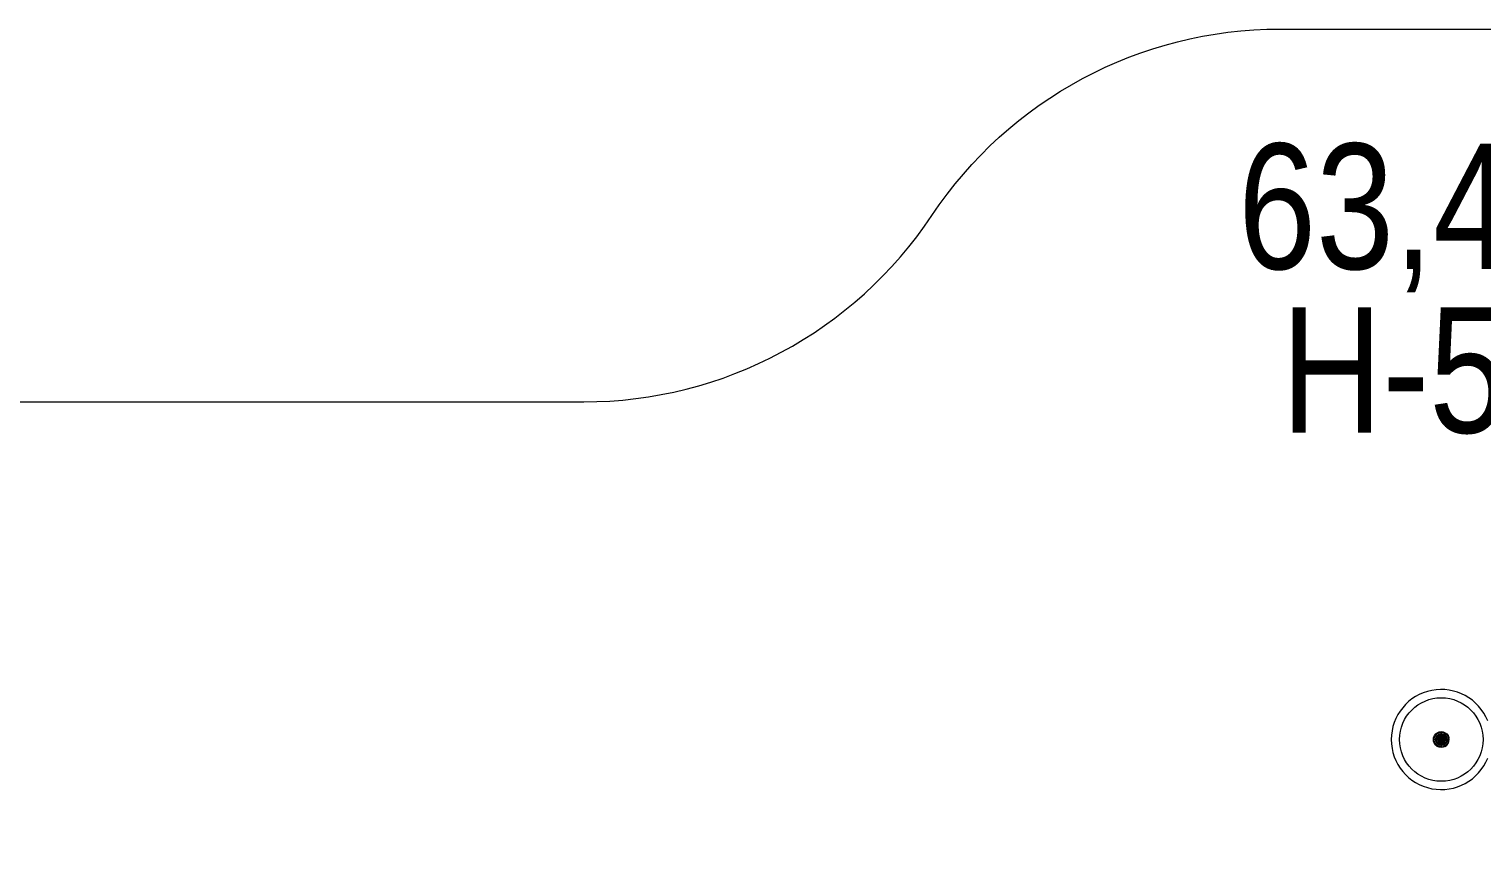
# Model space of a CAD drawing. Header units: millimetres. Extents: x -6028 to 5958, y -6064 to 4137.
# Drawn here: x -4082 to -607, y 2172 to 4137 of the extents above; entities that cross this region are included whole.
import ezdxf

# ---------------------------------------------------------------- set-up
doc = ezdxf.new("R2010")
doc.units = ezdxf.units.MM
for name, color, linetype in [('DIKOM_ЗОНА', 80, 'Continuous'), ('DIKOM_ОБЪЕКТ', 7, 'Continuous'), ('DIKOM_РАЗМЕР_ОБЪЕКТА', 7, 'Continuous')]:
    doc.layers.add(name, color=color, linetype=linetype)
doc.styles.add('style1', font='arial.ttf', dxfattribs={"width": 0.8})

msp = doc.modelspace()

# ---------------------------------------------------------------- linework, layer by layer
at = {"layer": 'DIKOM_ЗОНА', "color": 3, "lineweight": 15}
msp.add_lwpolyline([(1074.806, -4781.289), (-516.527, -3934.728, -0.30728961), (-1040.755, -2941.473, 0.19676627), (-1248.654, -2212.824, -0.10355228), (-1717.333, -1267.178, 0.34169537), (-2685.307, -518.229), (-4527.562, -518.229, -0.41421356), (-6027.562, 981.771), (-6027.562, 1745.771, -0.41421356), (-4527.562, 3245.771), (-2755.416, 3245.771, 0.25094425), (-1922.991, 3691.632, -0.25094425), (-1090.567, 4137.494), (3556.575, 4137.494, -0.41421356), (4556.575, 3137.494), (4556.575, -372.086, -0.13035985), (4425.131, -867.678), (2413.021, -4394.032, -0.40556712)], format="xyb", close=True, dxfattribs=at)
at = {"layer": 'DIKOM_ОБЪЕКТ', "color": 7, "linetype": 'Continuous', "lineweight": 15}
for p, q in [((-723.612, 2438.065), (-722.968, 2442.956)), ((-722.968, 2433.174), (-723.612, 2438.065)), ((-722.174, 2438.065), (-723.612, 2438.065)), ((-722.968, 2442.956), (-721.081, 2447.513)), ((-721.579, 2442.583), (-722.968, 2442.956)), ((-721.579, 2433.546), (-722.968, 2433.174)), ((-721.081, 2428.617), (-722.968, 2433.174)), ((-722.174, 2438.065), (-721.579, 2442.583)), ((-718.292, 2438.065), (-722.174, 2438.065)), ((-721.579, 2433.546), (-722.174, 2438.065)), ((-721.579, 2442.583), (-719.835, 2446.794)), ((-717.83, 2441.579), (-721.579, 2442.583)), ((-717.83, 2434.551), (-721.579, 2433.546)), ((-719.835, 2429.336), (-721.579, 2433.546)), ((-721.081, 2447.513), (-718.078, 2451.427)), ((-719.835, 2446.794), (-721.081, 2447.513)), ((-719.835, 2446.794), (-717.061, 2450.41)), ((-716.473, 2444.853), (-719.835, 2446.794)), ((-718.292, 2438.065), (-717.83, 2441.579)), ((-718.292, 2438.065), (-717.789, 2438.065)), ((-717.83, 2434.551), (-718.292, 2438.065)), ((-718.078, 2451.427), (-714.164, 2454.43)), ((-718.078, 2451.427), (-717.061, 2450.41)), ((-717.83, 2441.579), (-716.473, 2444.853)), ((-717.83, 2441.579), (-717.343, 2441.448)), ((-717.83, 2434.551), (-717.343, 2434.681)), ((-716.473, 2431.277), (-717.83, 2434.551)), ((-717.789, 2438.065), (-717.343, 2441.448)), ((-717.252, 2438.065), (-717.789, 2438.065)), ((-717.343, 2434.681), (-717.789, 2438.065)), ((-717.343, 2441.448), (-716.037, 2444.601)), ((-716.825, 2441.309), (-717.343, 2441.448)), ((-717.343, 2434.681), (-716.825, 2434.82)), ((-716.037, 2431.528), (-717.343, 2434.681)), ((-717.252, 2438.065), (-716.825, 2441.309)), ((-716.825, 2434.82), (-717.252, 2438.065)), ((-717.15, 2438.065), (-717.252, 2438.065)), ((-717.15, 2438.065), (-716.726, 2441.283)), ((-716.726, 2434.847), (-717.15, 2438.065)), ((-711.947, 2438.065), (-717.15, 2438.065)), ((-717.061, 2450.41), (-713.445, 2453.184)), ((-717.061, 2450.41), (-714.316, 2447.665)), ((-716.825, 2441.309), (-715.572, 2444.333)), ((-716.726, 2441.283), (-716.825, 2441.309)), ((-716.825, 2434.82), (-716.726, 2434.847)), ((-715.572, 2431.797), (-716.825, 2434.82)), ((-716.726, 2441.283), (-715.484, 2444.282)), ((-711.701, 2439.937), (-716.726, 2441.283)), ((-711.701, 2436.193), (-716.726, 2434.847)), ((-716.726, 2434.847), (-715.484, 2431.848)), ((-716.473, 2444.853), (-714.316, 2447.665)), ((-716.473, 2444.853), (-716.037, 2444.601)), ((-716.037, 2444.601), (-713.96, 2447.309)), ((-716.037, 2444.601), (-715.572, 2444.333)), ((-715.572, 2444.333), (-713.58, 2446.929)), ((-715.484, 2444.282), (-715.572, 2444.333)), ((-715.484, 2444.282), (-713.508, 2446.857)), ((-710.978, 2441.681), (-715.484, 2444.282)), ((-715.484, 2431.848), (-710.978, 2434.449)), ((-714.316, 2447.665), (-711.504, 2449.822)), ((-713.96, 2447.309), (-714.316, 2447.665)), ((-714.164, 2454.43), (-709.607, 2456.317)), ((-714.164, 2454.43), (-713.445, 2453.184)), ((-713.96, 2447.309), (-711.252, 2449.386)), ((-713.58, 2446.929), (-713.96, 2447.309)), ((-713.58, 2446.929), (-710.984, 2448.921)), ((-713.508, 2446.857), (-713.58, 2446.929)), ((-713.508, 2446.857), (-710.933, 2448.833)), ((-713.508, 2446.857), (-709.829, 2443.178)), ((-713.508, 2429.273), (-709.829, 2432.952)), ((-713.445, 2453.184), (-709.234, 2454.928)), ((-713.445, 2453.184), (-711.504, 2449.822)), ((-711.701, 2439.937), (-711.947, 2438.065)), ((-711.947, 2438.065), (-711.701, 2436.193)), ((-704.716, 2438.065), (-711.947, 2438.065)), ((-710.978, 2441.681), (-711.701, 2439.937)), ((-704.716, 2438.065), (-711.701, 2439.937)), ((-704.716, 2438.065), (-711.701, 2436.193)), ((-711.701, 2436.193), (-710.978, 2434.449)), ((-711.504, 2449.822), (-708.23, 2451.179)), ((-711.252, 2449.386), (-711.504, 2449.822)), ((-711.252, 2449.386), (-708.099, 2450.692)), ((-710.984, 2448.921), (-711.252, 2449.386)), ((-710.984, 2448.921), (-707.961, 2450.174)), ((-710.933, 2448.833), (-710.984, 2448.921)), ((-709.829, 2443.178), (-710.978, 2441.681)), ((-704.716, 2438.065), (-710.978, 2441.681)), ((-704.716, 2438.065), (-710.978, 2434.449)), ((-710.978, 2434.449), (-709.829, 2432.952)), ((-707.934, 2450.075), (-710.933, 2448.833)), ((-710.933, 2448.833), (-708.332, 2444.327)), ((-708.332, 2444.327), (-709.829, 2443.178)), ((-709.829, 2443.178), (-704.716, 2438.065)), ((-704.716, 2438.065), (-709.829, 2432.952)), ((-709.829, 2432.952), (-708.332, 2431.802)), ((-709.607, 2456.317), (-704.716, 2456.961)), ((-709.607, 2456.317), (-709.234, 2454.928)), ((-709.234, 2454.928), (-704.716, 2455.523)), ((-709.234, 2454.928), (-708.23, 2451.179)), ((-706.588, 2445.05), (-708.332, 2444.327)), ((-708.332, 2444.327), (-704.716, 2438.065)), ((-704.716, 2438.065), (-708.332, 2431.802)), ((-708.23, 2451.179), (-704.716, 2451.641)), ((-708.099, 2450.692), (-708.23, 2451.179)), ((-708.099, 2450.692), (-704.716, 2451.138)), ((-707.961, 2450.174), (-708.099, 2450.692)), ((-707.961, 2450.174), (-704.716, 2450.601)), ((-707.934, 2450.075), (-707.961, 2450.174)), ((-707.934, 2450.075), (-704.716, 2450.499)), ((-707.934, 2450.075), (-706.588, 2445.05)), ((-704.716, 2445.296), (-706.588, 2445.05)), ((-706.588, 2445.05), (-704.716, 2438.065)), ((-704.716, 2438.065), (-706.587, 2431.08)), ((-704.716, 2456.961), (-704.716, 2455.523)), ((-704.716, 2456.961), (-699.825, 2456.317)), ((-704.716, 2455.523), (-704.716, 2451.641)), ((-704.716, 2455.523), (-700.197, 2454.928)), ((-704.716, 2451.138), (-704.716, 2451.641)), ((-704.716, 2451.641), (-701.202, 2451.179)), ((-704.716, 2451.138), (-701.332, 2450.692)), ((-704.716, 2450.601), (-704.716, 2451.138)), ((-704.716, 2450.499), (-704.716, 2450.601)), ((-704.716, 2450.601), (-701.471, 2450.174)), ((-704.716, 2450.499), (-704.716, 2445.296)), ((-704.716, 2450.499), (-701.498, 2450.075)), ((-704.716, 2445.296), (-704.716, 2438.065)), ((-702.844, 2445.05), (-704.716, 2445.296)), ((-702.844, 2445.05), (-704.716, 2438.065)), ((-701.1, 2444.327), (-704.716, 2438.065)), ((-699.603, 2443.178), (-704.716, 2438.065)), ((-698.453, 2441.681), (-704.716, 2438.065)), ((-697.731, 2439.937), (-704.716, 2438.065)), ((-697.485, 2438.065), (-704.716, 2438.065)), ((-704.716, 2438.065), (-702.844, 2431.08)), ((-704.716, 2438.065), (-701.1, 2431.802)), ((-704.716, 2438.065), (-704.716, 2430.834)), ((-699.603, 2432.952), (-704.716, 2438.065)), ((-698.453, 2434.449), (-704.716, 2438.065)), ((-697.731, 2436.193), (-704.716, 2438.065)), ((-701.498, 2450.075), (-702.844, 2445.05)), ((-701.1, 2444.327), (-702.844, 2445.05)), ((-701.471, 2450.174), (-701.498, 2450.075)), ((-698.499, 2448.833), (-701.498, 2450.075)), ((-701.471, 2450.174), (-701.332, 2450.692)), ((-701.471, 2450.174), (-698.448, 2448.921)), ((-701.332, 2450.692), (-701.202, 2451.179)), ((-701.332, 2450.692), (-698.179, 2449.386)), ((-700.197, 2454.928), (-701.202, 2451.179)), ((-701.202, 2451.179), (-697.928, 2449.822)), ((-698.499, 2448.833), (-701.1, 2444.327)), ((-699.603, 2443.178), (-701.1, 2444.327)), ((-699.603, 2432.952), (-701.1, 2431.802)), ((-699.825, 2456.317), (-700.197, 2454.928)), ((-700.197, 2454.928), (-695.987, 2453.184)), ((-699.825, 2456.317), (-695.268, 2454.43)), ((-695.924, 2446.857), (-699.603, 2443.178)), ((-698.453, 2441.681), (-699.603, 2443.178)), ((-698.453, 2434.449), (-699.603, 2432.952)), ((-699.603, 2432.952), (-695.924, 2429.273)), ((-698.499, 2448.833), (-698.448, 2448.921)), ((-695.924, 2446.857), (-698.499, 2448.833)), ((-693.948, 2444.282), (-698.453, 2441.681)), ((-697.731, 2439.937), (-698.453, 2441.681)), ((-697.731, 2436.193), (-698.453, 2434.449)), ((-698.453, 2434.449), (-693.948, 2431.848)), ((-698.448, 2448.921), (-698.179, 2449.386)), ((-698.448, 2448.921), (-695.852, 2446.929)), ((-698.179, 2449.386), (-697.928, 2449.822)), ((-698.179, 2449.386), (-695.472, 2447.309)), ((-695.987, 2453.184), (-697.928, 2449.822)), ((-697.928, 2449.822), (-695.116, 2447.665)), ((-692.706, 2441.283), (-697.731, 2439.937)), ((-697.485, 2438.065), (-697.731, 2439.937)), ((-697.731, 2436.193), (-697.485, 2438.065)), ((-692.706, 2434.847), (-697.731, 2436.193)), ((-692.282, 2438.065), (-697.485, 2438.065)), ((-695.268, 2454.43), (-695.987, 2453.184)), ((-695.987, 2453.184), (-692.371, 2450.41)), ((-695.924, 2446.857), (-695.852, 2446.929)), ((-693.948, 2444.282), (-695.924, 2446.857)), ((-695.852, 2446.929), (-695.472, 2447.309)), ((-695.852, 2446.929), (-693.86, 2444.333)), ((-695.472, 2447.309), (-695.116, 2447.665)), ((-695.472, 2447.309), (-693.394, 2444.601)), ((-695.268, 2454.43), (-691.354, 2451.427)), ((-692.371, 2450.41), (-695.116, 2447.665)), ((-695.116, 2447.665), (-692.958, 2444.853)), ((-693.948, 2444.282), (-693.86, 2444.333)), ((-692.706, 2441.283), (-693.948, 2444.282)), ((-692.706, 2434.847), (-693.948, 2431.848)), ((-693.86, 2444.333), (-693.394, 2444.601)), ((-693.86, 2444.333), (-692.607, 2441.31)), ((-692.607, 2434.82), (-693.859, 2431.797)), ((-693.394, 2444.601), (-692.958, 2444.853)), ((-693.394, 2444.601), (-692.088, 2441.449)), ((-692.088, 2434.681), (-693.394, 2431.529)), ((-689.597, 2446.794), (-692.958, 2444.853)), ((-692.958, 2444.853), (-691.602, 2441.579)), ((-691.602, 2434.551), (-692.958, 2431.277)), ((-692.706, 2441.283), (-692.607, 2441.31)), ((-692.706, 2441.283), (-692.282, 2438.065)), ((-692.706, 2434.847), (-692.282, 2438.065)), ((-692.706, 2434.847), (-692.607, 2434.82)), ((-692.607, 2441.31), (-692.088, 2441.449)), ((-692.607, 2441.31), (-692.18, 2438.065)), ((-692.18, 2438.065), (-692.607, 2434.82)), ((-692.607, 2434.82), (-692.088, 2434.681)), ((-691.354, 2451.427), (-692.371, 2450.41)), ((-692.371, 2450.41), (-689.597, 2446.794)), ((-692.282, 2438.065), (-692.18, 2438.065)), ((-692.18, 2438.065), (-691.643, 2438.065)), ((-692.088, 2441.449), (-691.602, 2441.579)), ((-692.088, 2441.449), (-691.643, 2438.065)), ((-691.643, 2438.065), (-692.088, 2434.681)), ((-692.088, 2434.681), (-691.602, 2434.551)), ((-691.643, 2438.065), (-691.139, 2438.065)), ((-687.853, 2442.583), (-691.602, 2441.579)), ((-691.602, 2441.579), (-691.139, 2438.065)), ((-687.258, 2438.065), (-691.602, 2434.551)), ((-691.139, 2438.065), (-691.602, 2434.551)), ((-687.853, 2433.547), (-691.602, 2434.551)), ((-691.354, 2451.427), (-688.351, 2447.513)), ((-687.258, 2438.065), (-691.139, 2438.065)), ((-688.351, 2447.513), (-689.597, 2446.794)), ((-689.597, 2446.794), (-687.853, 2442.583)), ((-687.853, 2433.547), (-689.597, 2429.336)), ((-688.351, 2447.513), (-686.463, 2442.956)), ((-688.351, 2428.617), (-686.463, 2433.174)), ((-686.463, 2442.956), (-687.853, 2442.583)), ((-687.853, 2442.583), (-687.258, 2438.065)), ((-687.258, 2438.065), (-687.853, 2433.547)), ((-686.463, 2433.174), (-687.853, 2433.547)), ((-686.463, 2442.956), (-687.258, 2438.065)), ((-685.82, 2438.065), (-687.258, 2438.065)), ((-685.82, 2438.065), (-686.463, 2442.956)), ((-686.463, 2433.174), (-685.82, 2438.065)), ((-719.835, 2429.336), (-721.081, 2428.617)), ((-718.078, 2424.703), (-721.081, 2428.617)), ((-716.473, 2431.277), (-719.835, 2429.336)), ((-717.06, 2425.72), (-719.835, 2429.336)), ((-717.06, 2425.72), (-718.078, 2424.703)), ((-714.164, 2421.7), (-718.078, 2424.703)), ((-714.316, 2428.465), (-717.06, 2425.72)), ((-713.445, 2422.946), (-717.06, 2425.72)), ((-716.473, 2431.277), (-716.037, 2431.528)), ((-714.316, 2428.465), (-716.473, 2431.277)), ((-715.572, 2431.797), (-716.037, 2431.528)), ((-713.96, 2428.821), (-716.037, 2431.528)), ((-715.484, 2431.848), (-715.572, 2431.797)), ((-713.58, 2429.201), (-715.572, 2431.797)), ((-713.508, 2429.273), (-715.484, 2431.848)), ((-714.316, 2428.465), (-713.96, 2428.821)), ((-711.504, 2426.307), (-714.316, 2428.465)), ((-713.445, 2422.946), (-714.164, 2421.7)), ((-709.607, 2419.812), (-714.164, 2421.7)), ((-713.96, 2428.821), (-713.58, 2429.201)), ((-711.252, 2426.743), (-713.96, 2428.821)), ((-713.58, 2429.201), (-713.508, 2429.273)), ((-710.984, 2427.209), (-713.58, 2429.201)), ((-710.933, 2427.297), (-713.508, 2429.273)), ((-711.504, 2426.307), (-713.445, 2422.946)), ((-709.234, 2421.202), (-713.445, 2422.946)), ((-711.252, 2426.743), (-711.504, 2426.307)), ((-708.23, 2424.951), (-711.504, 2426.307)), ((-711.252, 2426.743), (-710.984, 2427.209)), ((-708.099, 2425.437), (-711.252, 2426.743)), ((-710.984, 2427.209), (-710.933, 2427.297)), ((-707.96, 2425.956), (-710.984, 2427.209)), ((-708.332, 2431.802), (-710.933, 2427.297)), ((-707.934, 2426.055), (-710.933, 2427.297)), ((-709.234, 2421.202), (-709.607, 2419.812)), ((-704.716, 2419.169), (-709.607, 2419.812)), ((-708.23, 2424.951), (-709.234, 2421.202)), ((-704.716, 2420.607), (-709.234, 2421.202)), ((-708.332, 2431.802), (-706.587, 2431.08)), ((-708.23, 2424.951), (-708.099, 2425.437)), ((-704.716, 2424.489), (-708.23, 2424.951)), ((-708.099, 2425.437), (-707.96, 2425.956)), ((-704.716, 2424.992), (-708.099, 2425.437)), ((-707.934, 2426.055), (-707.96, 2425.956)), ((-704.716, 2425.529), (-707.96, 2425.956)), ((-706.587, 2431.08), (-707.934, 2426.055)), ((-707.934, 2426.055), (-704.716, 2425.631)), ((-704.716, 2430.834), (-706.587, 2431.08)), ((-702.844, 2431.08), (-704.716, 2430.834)), ((-704.716, 2430.834), (-704.716, 2425.631)), ((-701.498, 2426.055), (-704.716, 2425.631)), ((-701.471, 2425.956), (-704.716, 2425.529)), ((-704.716, 2425.529), (-704.716, 2425.631)), ((-704.716, 2424.992), (-704.716, 2425.529)), ((-701.332, 2425.438), (-704.716, 2424.992)), ((-704.716, 2424.489), (-704.716, 2424.992)), ((-701.202, 2424.951), (-704.716, 2424.489)), ((-704.716, 2424.489), (-704.716, 2420.607)), ((-704.716, 2420.607), (-700.197, 2421.202)), ((-704.716, 2420.607), (-704.716, 2419.169)), ((-699.825, 2419.813), (-704.716, 2419.169)), ((-701.1, 2431.802), (-702.844, 2431.08)), ((-702.844, 2431.08), (-701.498, 2426.055)), ((-698.499, 2427.297), (-701.498, 2426.055)), ((-701.471, 2425.956), (-701.498, 2426.055)), ((-698.448, 2427.209), (-701.471, 2425.956)), ((-701.471, 2425.956), (-701.332, 2425.438)), ((-698.179, 2426.744), (-701.332, 2425.438)), ((-701.202, 2424.951), (-701.332, 2425.438)), ((-697.928, 2426.307), (-701.202, 2424.951)), ((-701.202, 2424.951), (-700.197, 2421.202)), ((-701.1, 2431.802), (-698.499, 2427.297)), ((-700.197, 2421.202), (-695.987, 2422.946)), ((-700.197, 2421.202), (-699.825, 2419.813)), ((-695.268, 2421.7), (-699.825, 2419.813)), ((-695.924, 2429.273), (-698.499, 2427.297)), ((-698.499, 2427.297), (-698.448, 2427.209)), ((-695.852, 2429.201), (-698.448, 2427.209)), ((-698.179, 2426.744), (-698.448, 2427.209)), ((-695.472, 2428.821), (-698.179, 2426.744)), ((-698.179, 2426.744), (-697.928, 2426.307)), ((-695.116, 2428.465), (-697.928, 2426.307)), ((-697.928, 2426.307), (-695.987, 2422.946)), ((-692.371, 2425.72), (-695.987, 2422.946)), ((-695.987, 2422.946), (-695.268, 2421.7)), ((-693.948, 2431.848), (-695.924, 2429.273)), ((-695.852, 2429.201), (-695.924, 2429.273)), ((-693.859, 2431.797), (-695.852, 2429.201)), ((-695.852, 2429.201), (-695.472, 2428.821)), ((-693.394, 2431.529), (-695.472, 2428.821)), ((-695.472, 2428.821), (-695.116, 2428.465)), ((-695.268, 2421.7), (-691.354, 2424.703)), ((-692.958, 2431.277), (-695.116, 2428.465)), ((-695.116, 2428.465), (-692.371, 2425.72)), ((-693.948, 2431.848), (-693.859, 2431.797)), ((-693.859, 2431.797), (-693.394, 2431.529)), ((-693.394, 2431.529), (-692.958, 2431.277)), ((-692.958, 2431.277), (-689.597, 2429.336)), ((-689.597, 2429.336), (-692.371, 2425.72)), ((-692.371, 2425.72), (-691.354, 2424.703)), ((-691.354, 2424.703), (-688.351, 2428.617)), ((-689.597, 2429.336), (-688.351, 2428.617))]:
    msp.add_line(p, q, dxfattribs=at)
msp.add_circle((-704.716, 2438.065), 99.899, dxfattribs=at)
msp.add_arc((-704.716, 2438.065), 119.681, 21.765205, 338.234795, dxfattribs=at)

# ---------------------------------------------------------------- texts
at = {"layer": 'DIKOM_РАЗМЕР_ОБЪЕКТА', "insert": (-1190.59, 3863.497), "char_height": 300, "attachment_point": 1, "style": 'style1'}
msp.add_mtext_dynamic_manual_height_columns('63,4m²', width=5885.53069, gutter_width=20, heights=[0], dxfattribs=at)
at = {"layer": 'DIKOM_РАЗМЕР_ОБЪЕКТА', "insert": (-1087.473, 3471.849), "char_height": 300, "width": 1252.54025, "attachment_point": 1, "style": 'style1'}
msp.add_mtext('H-5320', dxfattribs=at)

doc.saveas('drawing.dxf')
